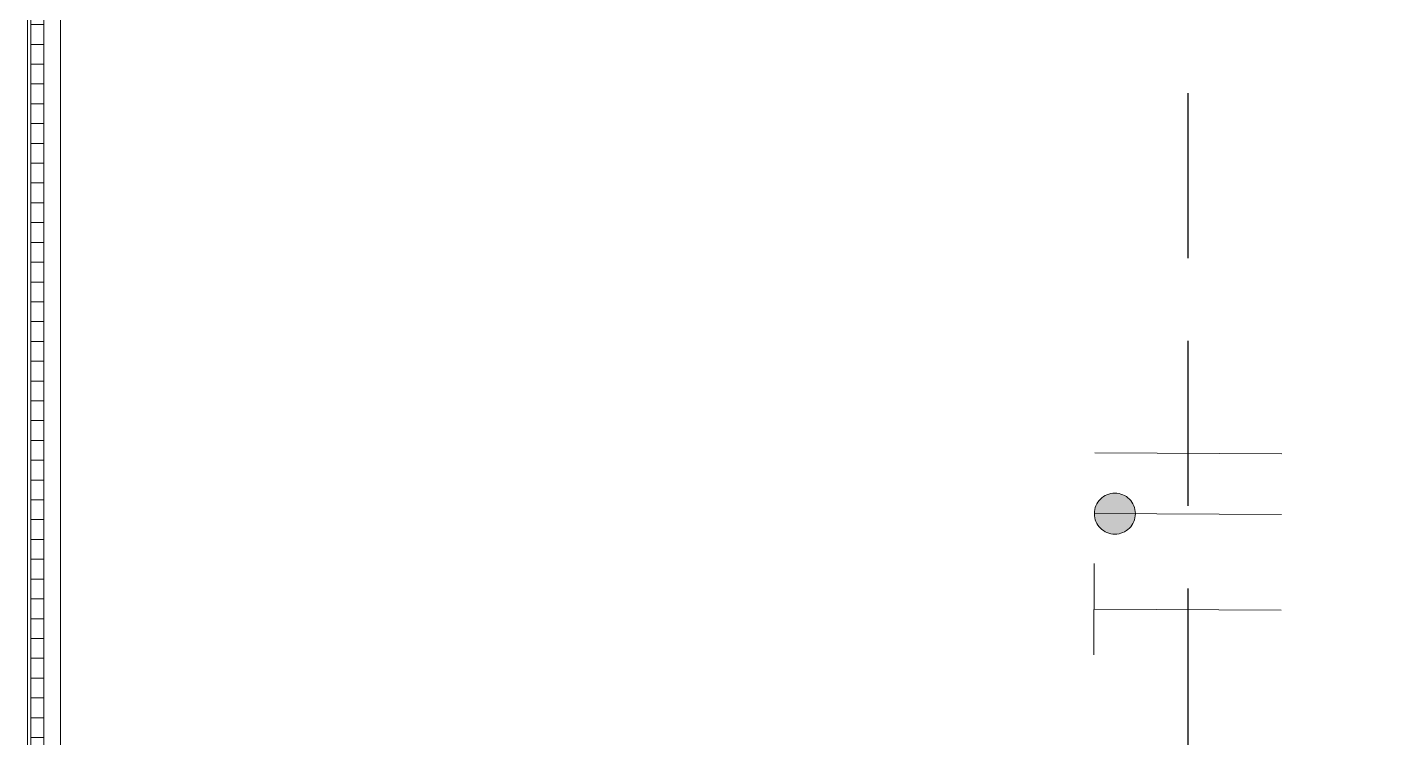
# Model space of a CAD drawing. Header units: inches. Extents: x -19 to 5698, y -728 to 92.
# Drawn here: x 219.22 to 221.299, y 12.51 to 13.586 of the extents above; entities that cross this region are included whole.
import ezdxf

# ---------------------------------------------------------------- set-up
doc = ezdxf.new("R2010")
doc.units = ezdxf.units.IN
doc.header["$MEASUREMENT"] = 0
doc.set_wipeout_variables(frame=1)
for name, pattern in [('HIDDEN', [0.375, 0.25, -0.125]), ('RAYITAS', [0.375, 0.25, -0.125]), ('Wipeout_Contour', [1, 0, -1])]:
    doc.linetypes.add(name, pattern=pattern)
for name, color, linetype, lineweight in [('00 conduct tomacorr', 120, 'HIDDEN', 30), ('T-TECHO-E', 150, 'Continuous', 20), ('TOMACORRIENTE', 22, 'RAYITAS', 9)]:
    doc.layers.add(name, color=color, linetype=linetype, lineweight=lineweight)
doc.layers.add('02 _ ARQ _ ZON _ Espacio.3D', color=7, linetype='Continuous')
doc.layers.add('Acabado - Muros', color=7, linetype='Continuous')

# ---------------------------------------------------------------- blocks, each defined once
blk = doc.blocks.new('a')
at = {"layer": 'TOMACORRIENTE', "ltscale": 0.05}
h = blk.add_hatch(color=4, dxfattribs=at)
edge = h.paths.add_edge_path()
edge.add_arc((0, 0.0752), 0.0211, 0, 360)
at = {"layer": 'TOMACORRIENTE', "color": 4}
for p, q in [((-0.1455, 0.0963), (-0.0515, 0.0963)), ((-0.0985, 0.0963), (-0.0985, -0.0966)), ((0, 0.0963), (0, -0.0963)), ((0.0623, -0.0963), (0.0623, 0.0963))]:
    blk.add_line(p, q, dxfattribs=at)
blk.add_circle((0, 0.0752), 0.0211, dxfattribs=at)
blk = doc.blocks.new('CABLE 3FACE')
at = {"layer": 'T-TECHO-E', "rotation": 59.94170052614085}
blk.add_blockref('a', (0, 0), dxfattribs=at)

msp = doc.modelspace()

# ---------------------------------------------------------------- linework, layer by layer
at = {"layer": '00 conduct tomacorr'}
msp.add_line((220.9792, 14.6109, -0.0002), (220.9792, 11.0103, -0.0002), dxfattribs=at)
at = {"layer": '02 _ ARQ _ ZON _ Espacio.3D', "color": 254, "linetype": 'Continuous', "lineweight": 0, "flags": 128}
msp.add_lwpolyline([(212.17, 7.7005), (212.2252, 7.7005), (212.225, 6.2005), (216.8495, 6.1997), (216.8495, 7.6997), (217.0795, 7.6996), (217.0796, 7.6996), (217.0795, 7.35), (219.2295, 7.35), (219.2295, 17.15), (215.57, 17.15), (215.57, 16.9), (215.57, 16.5), (215.07, 16.5), (215.07, 16.9), (215.07, 17.3496), (212.17, 17.3496)], close=True, dxfattribs=at)
msp.add_lwpolyline([(229.07, 16.9), (228.27, 16.9), (228.27, 17.35), (222.6196, 17.35), (222.6196, 17.15), (222.6196, 16.5), (222.0196, 16.5), (222.0196, 17.15), (219.27, 17.15), (219.27, 7.35), (221.87, 7.35), (221.87, 7.7), (222.07, 7.7), (222.07, 8.1), (222.57, 8.1), (222.57, 7.7), (222.77, 7.7), (222.77, 7.2), (222.27, 7.2), (222.27, 4.9463)], dxfattribs=at)

# ---------------------------------------------------------------- block references
at = {"layer": '00 conduct tomacorr', "xscale": 1.47256122672843, "yscale": 1.47256122672843, "zscale": 1.47256122672843, "rotation": 29.78947778233194}
msp.add_blockref('CABLE 3FACE', (220.9792, 12.8486, -0.0002), dxfattribs=at)

# ---------------------------------------------------------------- next in the draw order: wipeouts: each hides what was drawn before it
at = {"color": 254, "linetype": 'Wipeout_Contour', "lineweight": 0, "ltscale": 9854.159259}
msp.add_wipeout([(219.27, 14.0249), (219.22, 14.0249), (219.22, 11.8914), (219.253, 11.8914), (219.253, 11.8749), (219.27, 11.8749)], dxfattribs=at).dxf.layer = 'Acabado - Muros'

# ---------------------------------------------------------------- next in the draw order: linework, layer by layer
at = {"layer": 'Acabado - Muros', "color": 251, "linetype": 'Continuous', "lineweight": 13, "flags": 128}
for points in [[(219.22, 11.8914), (219.22, 14.0249)], [(219.27, 9.7249), (219.27, 11.8749), (219.27, 14.0249)]]:
    msp.add_lwpolyline(points, dxfattribs=at)

# ---------------------------------------------------------------- next in the draw order: wipeouts: each hides what was drawn before it
at = {"color": 254, "linetype": 'Wipeout_Contour', "lineweight": 0, "ltscale": 6569.618327}
msp.add_wipeout([(219.225, 14.0249), (219.225, 11.8914), (219.245, 11.8914), (219.245, 14.0249)], dxfattribs=at).dxf.layer = 'Acabado - Muros'

# ---------------------------------------------------------------- next in the draw order: hatches: boundary and pattern name
at = {"layer": 'Acabado - Muros', "linetype": 'Continuous', "lineweight": 0}
h = msp.add_hatch(dxfattribs=at)
h.set_pattern_fill('CONTRACHAPADO_0002', color=254, style=0, pattern_type=2)
h.set_pattern_definition([(0, (185.000038, 1e-08), (0, 0.03), [])])
h.paths.add_polyline_path([(219.225, 14.0249), (219.225, 11.8914), (219.245, 11.8914), (219.245, 14.0249)])

# ---------------------------------------------------------------- next in the draw order: linework, layer by layer
at = {"layer": 'Acabado - Muros', "color": 7, "linetype": 'Continuous', "lineweight": 13, "flags": 128}
msp.add_lwpolyline([(219.225, 14.0249), (219.245, 14.0249), (219.245, 11.8914), (219.225, 11.8914)], close=True, dxfattribs=at)

doc.saveas('drawing.dxf')
